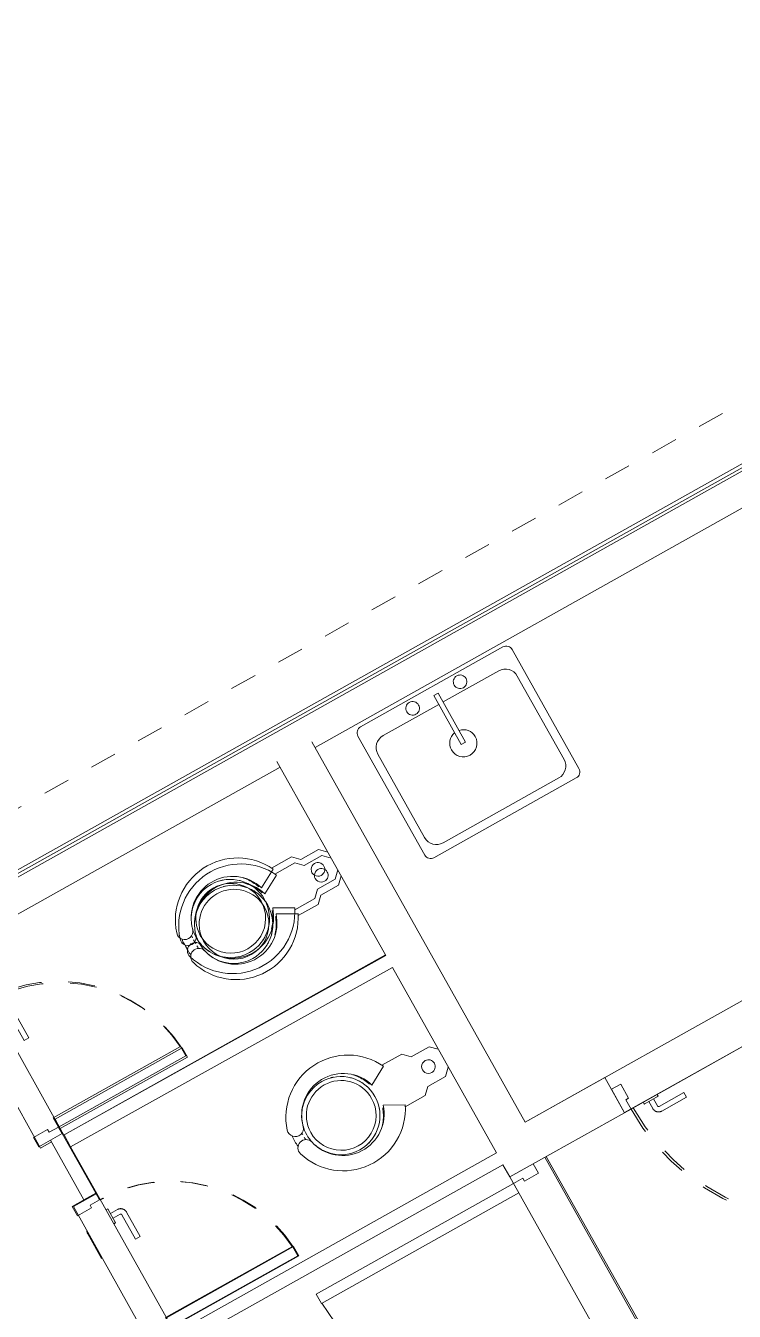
# Model space of a CAD drawing. Header units: metres. Extents: x -10 to 246, y 16 to 113.
# Drawn here: x 46.795 to 49.44, y 81.493 to 86.291 of the extents above; entities that cross this region are included whole.
import ezdxf

# ---------------------------------------------------------------- set-up
doc = ezdxf.new("R2010")
doc.units = ezdxf.units.M
doc.linetypes.add('LineaDiscontinua-1_5mm', pattern=[0.003, 0.0015, -0.0015])
doc.linetypes.add('LíneaDeRejilla', pattern=[0.021, 0.012, -0.003, 0.003, -0.003])
for name, color, linetype, lineweight in [('A-DETL-3', 151, 'Continuous', 5), ('A-MURO', 113, 'Continuous', 9), ('A-PISO', 51, 'Continuous', 9), ('A-PUER', 31, 'Continuous', 5), ('A-PUER-MARC', 31, 'Continuous', 5), ('A-WALL', 113, 'Continuous', 18), ('H-HID-APAR', 6, 'Continuous', 5), ('S-REJI', 1, 'Continuous', 5)]:
    doc.layers.add(name, color=color, linetype=linetype, lineweight=lineweight)

# ---------------------------------------------------------------- blocks, each defined once
blk = doc.blocks.new('Puerta-Batiente-HojaLisa - 900x2200-1042010-Nivel 2')
at = {"layer": 'A-PUER'}
for p, q in [((-0.422, -0.919), (-0.422, -0.075)), ((-0.382, -0.075), (-0.382, -0.919)), ((-0.382, -0.919), (-0.422, -0.919))]:
    blk.add_line(p, q, dxfattribs=at)
at = {"layer": 'A-PUER', "linetype": 'LineaDiscontinua-1_5mm'}
blk.add_arc((-0.422, -0.075), 0.844, 272.7165, 0, dxfattribs=at)
blk = doc.blocks.new('Puerta-Batiente-HojaLisa - 900x2200-1042033-Nivel 2')
at = {"layer": 'A-PUER'}
for p, q in [((-0.382, 0.919), (-0.422, 0.919)), ((-0.422, 0.919), (-0.422, 0.075)), ((-0.382, 0.075), (-0.382, 0.919))]:
    blk.add_line(p, q, dxfattribs=at)
at = {"layer": 'A-PUER', "linetype": 'LineaDiscontinua-1_5mm'}
blk.add_arc((-0.422, 0.075), 0.844, 360, 87.2835, dxfattribs=at)
blk = doc.blocks.new('Manija-Horizontal-SinCerradura - 120-1041476-Nivel 2')
at = {"layer": 'A-PUER'}
for p, q in [((0.12, 0), (0.12, -0.008)), ((0.18, -0.008), (0.18, 0)), ((0.12, -0.008), (0.124, -0.008)), ((0.18, -0.008), (0.12, -0.008)), ((0.14, -0.008), (0.14, -0.038)), ((0.16, -0.038), (0.16, -0.008)), ((0.27, -0.043), (0.165, -0.043)), ((0.176, -0.008), (0.18, -0.008)), ((0.27, -0.043), (0.27, -0.063)), ((0.165, -0.063), (0.27, -0.063))]:
    blk.add_line(p, q, dxfattribs=at)
at = {"layer": 'A-PUER', "flags": 128}
for points in [[(0.14, -0.038), (0.14, -0.039), (0.1401, -0.04), (0.1402, -0.041), (0.1403, -0.042), (0.1405, -0.043), (0.1407, -0.0439), (0.141, -0.0449), (0.1413, -0.0459), (0.1416, -0.0468), (0.142, -0.0477), (0.1424, -0.0486), (0.1428, -0.0495), (0.1433, -0.0504), (0.1438, -0.0513), (0.1444, -0.0521), (0.1449, -0.0529), (0.1456, -0.0537), (0.1462, -0.0545), (0.1469, -0.0552), (0.1476, -0.0559), (0.1483, -0.0566), (0.1491, -0.0573), (0.1499, -0.0579), (0.1507, -0.0585), (0.1515, -0.059), (0.1523, -0.0596), (0.1532, -0.06), (0.1541, -0.0605), (0.155, -0.0609), (0.1559, -0.0613), (0.1569, -0.0616), (0.1578, -0.062), (0.1588, -0.0622), (0.1598, -0.0624), (0.1608, -0.0626), (0.1617, -0.0628), (0.1627, -0.0629), (0.1637, -0.063), (0.1647, -0.063), (0.165, -0.063)], [(0.165, -0.043), (0.1648, -0.043), (0.1646, -0.043), (0.1644, -0.043), (0.1642, -0.0429), (0.164, -0.0429), (0.1638, -0.0429), (0.1636, -0.0428), (0.1634, -0.0427), (0.1632, -0.0427), (0.1631, -0.0426), (0.1629, -0.0425), (0.1627, -0.0424), (0.1625, -0.0423), (0.1623, -0.0422), (0.1622, -0.0421), (0.162, -0.042), (0.1619, -0.0419), (0.1617, -0.0418), (0.1616, -0.0416), (0.1614, -0.0415), (0.1613, -0.0413), (0.1611, -0.0412), (0.161, -0.041), (0.1609, -0.0409), (0.1608, -0.0407), (0.1607, -0.0405), (0.1606, -0.0404), (0.1605, -0.0402), (0.1604, -0.04), (0.1603, -0.0398), (0.1603, -0.0396), (0.1602, -0.0394), (0.1602, -0.0392), (0.1601, -0.039), (0.1601, -0.0388), (0.16, -0.0387), (0.16, -0.0385), (0.16, -0.0383), (0.16, -0.0381), (0.16, -0.038)]]:
    blk.add_lwpolyline(points, dxfattribs=at)
blk = doc.blocks.new('Puerta-Batiente-HojaLisa - 600x1_400-1274801-Nivel 2')
at = {"layer": 'A-PUER'}
for p, q in [((-0.272, -0.569), (-0.272, -0.025)), ((-0.272, -0.025), (-0.232, -0.025)), ((-0.232, -0.025), (-0.232, -0.569)), ((-0.232, -0.569), (-0.272, -0.569))]:
    blk.add_line(p, q, dxfattribs=at)
at = {"layer": 'A-PUER', "linetype": 'LineaDiscontinua-1_5mm'}
blk.add_arc((-0.272, -0.025), 0.544, 274.2167, 0, dxfattribs=at)
at = {"layer": 'A-PUER-MARC'}
for p, q in [((-0.3, 0.0281), (-0.3, 0.075)), ((-0.3, 0.075), (0.3, 0.075)), ((0.3, 0.075), (0.3, -0.025)), ((0.3, -0.025), (-0.2977, -0.025))]:
    blk.add_line(p, q, dxfattribs=at)
blk = doc.blocks.new('Manija-Horizontal-SinCerradura - 120-1041475-Nivel 2')
at = {"layer": 'A-PUER'}
for p, q in [((0.27, 0.063), (0.165, 0.063)), ((0.27, 0.063), (0.27, 0.043)), ((0.12, 0.008), (0.12, 0)), ((0.12, 0.008), (0.18, 0.008)), ((0.124, 0.008), (0.12, 0.008)), ((0.14, 0.038), (0.14, 0.008)), ((0.16, 0.008), (0.16, 0.038)), ((0.165, 0.043), (0.27, 0.043)), ((0.18, 0.008), (0.176, 0.008)), ((0.18, 0), (0.18, 0.008))]:
    blk.add_line(p, q, dxfattribs=at)
at = {"layer": 'A-PUER', "flags": 128}
for points in [[(0.165, 0.063), (0.164, 0.063), (0.163, 0.0629), (0.162, 0.0628), (0.161, 0.0627), (0.16, 0.0625), (0.1591, 0.0623), (0.1581, 0.062), (0.1571, 0.0617), (0.1562, 0.0614), (0.1553, 0.061), (0.1544, 0.0606), (0.1535, 0.0602), (0.1526, 0.0597), (0.1517, 0.0592), (0.1509, 0.0586), (0.1501, 0.0581), (0.1493, 0.0574), (0.1485, 0.0568), (0.1478, 0.0561), (0.1471, 0.0554), (0.1464, 0.0547), (0.1457, 0.0539), (0.1451, 0.0531), (0.1445, 0.0523), (0.144, 0.0515), (0.1434, 0.0507), (0.143, 0.0498), (0.1425, 0.0489), (0.1421, 0.048), (0.1417, 0.0471), (0.1414, 0.0461), (0.141, 0.0452), (0.1408, 0.0442), (0.1406, 0.0432), (0.1404, 0.0422), (0.1402, 0.0413), (0.1401, 0.0403), (0.14, 0.0393), (0.14, 0.0383), (0.14, 0.038)], [(0.16, 0.038), (0.16, 0.0382), (0.16, 0.0384), (0.16, 0.0386), (0.1601, 0.0388), (0.1601, 0.039), (0.1601, 0.0392), (0.1602, 0.0394), (0.1603, 0.0396), (0.1603, 0.0398), (0.1604, 0.0399), (0.1605, 0.0401), (0.1606, 0.0403), (0.1607, 0.0405), (0.1608, 0.0407), (0.1609, 0.0408), (0.161, 0.041), (0.1611, 0.0411), (0.1612, 0.0413), (0.1614, 0.0414), (0.1615, 0.0416), (0.1617, 0.0417), (0.1618, 0.0419), (0.162, 0.042), (0.1621, 0.0421), (0.1623, 0.0422), (0.1625, 0.0423), (0.1626, 0.0424), (0.1628, 0.0425), (0.163, 0.0426), (0.1632, 0.0427), (0.1634, 0.0427), (0.1636, 0.0428), (0.1638, 0.0428), (0.164, 0.0429), (0.1642, 0.0429), (0.1643, 0.043), (0.1645, 0.043), (0.1647, 0.043), (0.1649, 0.043), (0.165, 0.043)]]:
    blk.add_lwpolyline(points, dxfattribs=at)
blk = doc.blocks.new('Manija-Horizontal-SinCerradura - 120-V13-Nivel 2')
at = {"layer": 'A-PUER'}
for p in [(0.165, -0.063), (0.27, -0.0601)]:
    blk.add_line(p, (0.27, -0.063), dxfattribs=at)
at = {"layer": 'A-PUER', "flags": 128}
blk.add_lwpolyline([(0.1532, -0.06), (0.1541, -0.0605), (0.155, -0.0609), (0.1559, -0.0613), (0.1569, -0.0616), (0.1578, -0.062), (0.1588, -0.0622), (0.1598, -0.0624), (0.1608, -0.0626), (0.1617, -0.0628), (0.1627, -0.0629), (0.1637, -0.063), (0.1647, -0.063), (0.165, -0.063)], dxfattribs=at)
blk = doc.blocks.new('Puerta-Batiente-HojaLisa - 600x1_400-V14-Nivel 2')
at = {"layer": 'A-PUER'}
for p, q in [((-0.272, -0.569), (-0.272, -0.025)), ((-0.272, -0.025), (-0.232, -0.025)), ((-0.232, -0.025), (-0.232, -0.569)), ((-0.232, -0.569), (-0.272, -0.569))]:
    blk.add_line(p, q, dxfattribs=at)
at = {"layer": 'A-PUER', "linetype": 'LineaDiscontinua-1_5mm'}
blk.add_arc((-0.272, -0.025), 0.544, 274.2167, 0, dxfattribs=at)
at = {"layer": 'A-PUER-MARC'}
for p, q in [((-0.3, 0.0281), (-0.3, 0.075)), ((-0.3, 0.075), (0.3, 0.075)), ((0.3, 0.075), (0.3, -0.025)), ((0.3, -0.025), (-0.3, -0.025))]:
    blk.add_line(p, q, dxfattribs=at)
blk = doc.blocks.new('M_Water Closet - Flush Valve - Floor Mounted - Public - 6_1 Lpf-V17-Nivel 2')
at = {"layer": 'H-HID-APAR'}
for p, q in [((-0.0381, 0), (-0.0635, -0.0254)), ((-0.0635, -0.0254), (-0.0635, -0.1016)), ((0.0635, -0.0254), (0.0381, 0)), ((0.0635, -0.1016), (0.0635, -0.0254)), ((-0.0635, -0.1016), (-0.0889, -0.127)), ((-0.0889, -0.127), (-0.0889, -0.2127)), ((0.0889, -0.127), (0.0635, -0.1016)), ((0.0889, -0.2127), (0.0889, -0.127)), ((-0.0429, -0.281), (-0.0825, -0.2088)), ((0.0826, -0.2088), (0.0429, -0.281)), ((-0.0063, -0.5968), (-0.0127, -0.5964))]:
    blk.add_line(p, q, dxfattribs=at)
at = {"layer": 'H-HID-APAR', "flags": 128}
for points in [[(-0.1113, -0.3249), (-0.1072, -0.3211), (-0.1025, -0.3169), (-0.0975, -0.3129), (-0.0924, -0.3091), (-0.0872, -0.3055), (-0.0818, -0.3021), (-0.0763, -0.299), (-0.0707, -0.296), (-0.065, -0.2933), (-0.0591, -0.2908), (-0.0532, -0.2886), (-0.0508, -0.2877)], [(0.0508, -0.2877), (0.0568, -0.2899), (0.0627, -0.2923), (0.0684, -0.2949), (0.0741, -0.2978), (0.0797, -0.3008), (0.0851, -0.3041), (0.0904, -0.3076), (0.0955, -0.3114), (0.1005, -0.3153), (0.1054, -0.3194), (0.11, -0.3237)], [(0.0142, -0.5962), (0.0089, -0.5967), (0.0025, -0.5969)]]:
    blk.add_lwpolyline(points, dxfattribs=at)
at = {"layer": 'H-HID-APAR'}
for centre, radius, start, end in [((0, -0.0635), 0.0254, 360, 180), ((0, -0.0635), 0.0254, 180, 360), ((0.0187, -0.4177), 0.2322, 115.8609, 252.5741), ((-0.0187, -0.4177), 0.2322, 287.4259, 64.1391), ((0.0024, -0.4294), 0.1552, 106.9633, 257.0367), ((-0.0024, -0.4294), 0.1552, 282.9633, 73.0367), ((0, -0.4382), 0.146, 0, 180), ((0, -0.4366), 0.1302, 90, 270), ((0, -0.4382), 0.1461, 132.2685, 137.754), ((0, -0.4382), 0.1461, 118.1189, 123.4335), ((0, -0.4382), 0.1461, 104.0429, 108.5788), ((0, -0.4366), 0.1302, 270, 90), ((0, -0.4382), 0.146, 71.4212, 75.9571), ((0, -0.4382), 0.146, 56.5665, 61.8811), ((0, -0.4382), 0.146, 42.246, 47.7315), ((0, -0.4382), 0.1461, 146.5915, 151.9011), ((0, -0.4382), 0.146, 28.0989, 33.4085), ((0, -0.4382), 0.1461, 161.4419, 165.9707), ((0, -0.4382), 0.1461, 14.0293, 18.5581), ((0, -0.4382), 0.1461, 180, 238.3584), ((0, -0.4382), 0.146, 301.6416, 0), ((0, -0.4382), 0.1461, 240.6149, 251.1591), ((0, -0.4382), 0.146, 288.8409, 299.3851), ((-0.0416, -0.61), 0.0307, 252.5741, 72.5741), ((0, -0.4382), 0.146, 255.8551, 284.1449), ((0.0416, -0.61), 0.0307, 107.4259, 287.4259), ((0, -0.4382), 0.1968, 263.5978, 276.4022)]:
    blk.add_arc(centre, radius, start, end, dxfattribs=at)
blk = doc.blocks.new('M_Water Closet - Flush Valve - Floor Mounted - Public - 6_1 Lpf-V18-Nivel 2')
at = {"layer": 'H-HID-APAR'}
for p, q in [((-0.0381, 0), (-0.0635, -0.0254)), ((-0.0635, -0.0254), (-0.0635, -0.1016)), ((0.0635, -0.0254), (0.0381, 0)), ((0.0635, -0.1016), (0.0635, -0.0254)), ((-0.0635, -0.1016), (-0.0889, -0.127)), ((-0.0889, -0.127), (-0.0889, -0.2127)), ((0.0889, -0.127), (0.0635, -0.1016)), ((0.0889, -0.2127), (0.0889, -0.127)), ((-0.0429, -0.281), (-0.0825, -0.2088)), ((0.0826, -0.2088), (0.0429, -0.281)), ((-0.0063, -0.5968), (-0.0127, -0.5964))]:
    blk.add_line(p, q, dxfattribs=at)
at = {"layer": 'H-HID-APAR', "flags": 128}
for points in [[(-0.1113, -0.3249), (-0.1072, -0.3211), (-0.1025, -0.3169), (-0.0975, -0.3129), (-0.0924, -0.3091), (-0.0872, -0.3055), (-0.0818, -0.3021), (-0.0763, -0.299), (-0.0707, -0.296), (-0.065, -0.2933), (-0.0591, -0.2908), (-0.0532, -0.2886), (-0.0508, -0.2877)], [(0.0508, -0.2877), (0.0568, -0.2899), (0.0627, -0.2923), (0.0684, -0.2949), (0.0741, -0.2978), (0.0797, -0.3008), (0.0851, -0.3041), (0.0904, -0.3076), (0.0955, -0.3114), (0.1005, -0.3153), (0.1054, -0.3194), (0.11, -0.3237)], [(0.0142, -0.5962), (0.0089, -0.5967), (0.0025, -0.5969)]]:
    blk.add_lwpolyline(points, dxfattribs=at)
at = {"layer": 'H-HID-APAR'}
for centre, radius, start, end in [((0, -0.0635), 0.0254, 360, 180), ((0, -0.0635), 0.0254, 180, 360), ((0.0187, -0.4177), 0.2322, 115.8609, 252.5741), ((-0.0187, -0.4177), 0.2322, 287.4259, 64.1391), ((0.0024, -0.4294), 0.1552, 106.9633, 257.0367), ((-0.0024, -0.4294), 0.1552, 282.9633, 73.0367), ((0, -0.4382), 0.146, 0, 180), ((0, -0.4366), 0.1302, 90, 270), ((0, -0.4382), 0.1461, 132.2685, 137.754), ((0, -0.4382), 0.1461, 118.1189, 123.4335), ((0, -0.4382), 0.1461, 104.0429, 108.5788), ((0, -0.4366), 0.1302, 270, 90), ((0, -0.4382), 0.146, 71.4212, 75.9571), ((0, -0.4382), 0.146, 56.5665, 61.8811), ((0, -0.4382), 0.146, 42.246, 47.7315), ((0, -0.4382), 0.1461, 146.5915, 151.9011), ((0, -0.4382), 0.146, 28.1383, 33.4085), ((0, -0.4382), 0.1461, 161.4419, 165.9707), ((0, -0.4382), 0.1461, 14.0293, 18.5581), ((0, -0.4382), 0.1461, 180, 238.3584), ((0, -0.4382), 0.146, 301.6416, 0), ((0, -0.4382), 0.1461, 240.6149, 251.1591), ((0, -0.4382), 0.146, 288.8409, 299.3851), ((-0.0416, -0.61), 0.0307, 252.5741, 72.5741), ((0, -0.4382), 0.146, 255.8551, 284.1449), ((0.0416, -0.61), 0.0307, 107.4259, 287.4259), ((0, -0.4382), 0.1968, 263.5978, 276.4022)]:
    blk.add_arc(centre, radius, start, end, dxfattribs=at)
blk = doc.blocks.new('Puerta-Batiente-HojaLisa - 900x2200-V83-Nivel 2')
at = {"layer": 'A-PUER'}
for p, q in [((-0.422, -0.919), (-0.422, -0.075)), ((-0.422, -0.075), (-0.382, -0.075)), ((-0.382, -0.075), (-0.382, -0.919)), ((-0.382, -0.919), (-0.422, -0.919))]:
    blk.add_line(p, q, dxfattribs=at)
at = {"layer": 'A-PUER', "linetype": 'LineaDiscontinua-1_5mm'}
blk.add_arc((-0.422, -0.075), 0.844, 272.7165, 0, dxfattribs=at)
at = {"layer": 'A-PUER-MARC', "lineweight": 9}
for p, q in [((-0.41, 0.025), (-0.45, 0.025)), ((-0.45, 0.025), (-0.45, -0.075)), ((-0.41, -0.035), (-0.41, 0.025)), ((0.45, 0.025), (0.41, 0.025)), ((0.41, 0.025), (0.41, -0.035)), ((0.45, -0.075), (0.45, 0.025)), ((-0.422, -0.075), (-0.422, -0.035)), ((-0.422, -0.035), (-0.41, -0.035)), ((0.41, -0.035), (0.422, -0.035)), ((0.422, -0.035), (0.422, -0.075)), ((-0.45, -0.075), (-0.422, -0.075)), ((0.422, -0.075), (0.45, -0.075))]:
    blk.add_line(p, q, dxfattribs=at)
blk = doc.blocks.new('M_Water Closet - Flush Valve - Floor Mounted - Public - 6_1 Lpf-V100-Nivel 2')
at = {"layer": 'H-HID-APAR'}
for p, q in [((-0.0381, 0), (-0.0635, -0.0254)), ((-0.0635, -0.0254), (-0.0635, -0.1016)), ((0.0635, -0.0254), (0.0381, 0)), ((0.0635, -0.1016), (0.0635, -0.0254)), ((-0.0635, -0.1016), (-0.0889, -0.127)), ((-0.0889, -0.127), (-0.0889, -0.2127)), ((0.0889, -0.127), (0.0635, -0.1016)), ((0.0889, -0.2127), (0.0889, -0.127)), ((-0.0429, -0.281), (-0.0825, -0.2088)), ((0.0826, -0.2088), (0.0429, -0.281)), ((-0.0063, -0.5968), (-0.0127, -0.5964))]:
    blk.add_line(p, q, dxfattribs=at)
at = {"layer": 'H-HID-APAR', "flags": 128}
for points in [[(-0.1113, -0.3249), (-0.1072, -0.3211), (-0.1025, -0.3169), (-0.0975, -0.3129), (-0.0924, -0.3091), (-0.0872, -0.3055), (-0.0818, -0.3021), (-0.0763, -0.299), (-0.0707, -0.296), (-0.065, -0.2933), (-0.0591, -0.2908), (-0.0532, -0.2886), (-0.0508, -0.2877)], [(0.0508, -0.2877), (0.0568, -0.2899), (0.0627, -0.2923), (0.0684, -0.2949), (0.0741, -0.2978), (0.0797, -0.3008), (0.0851, -0.3041), (0.0904, -0.3076), (0.0955, -0.3114), (0.1005, -0.3153), (0.1054, -0.3194), (0.11, -0.3237)], [(0.0142, -0.5962), (0.0089, -0.5967), (0.0025, -0.5969)]]:
    blk.add_lwpolyline(points, dxfattribs=at)
at = {"layer": 'H-HID-APAR'}
for centre, radius, start, end in [((0, -0.0635), 0.0254, 360, 180), ((0, -0.0635), 0.0254, 180, 360), ((0.0187, -0.4177), 0.2322, 115.8609, 252.5741), ((-0.0187, -0.4177), 0.2322, 287.4259, 64.1391), ((0.0024, -0.4294), 0.1552, 106.9633, 257.0367), ((-0.0024, -0.4294), 0.1552, 282.9633, 73.0367), ((0, -0.4382), 0.146, 0, 180), ((0, -0.4366), 0.1302, 90, 270), ((0, -0.4382), 0.1461, 132.2685, 137.754), ((0, -0.4382), 0.1461, 118.1189, 123.4335), ((0, -0.4382), 0.1461, 104.0429, 108.5788), ((0, -0.4366), 0.1302, 270, 90), ((0, -0.4382), 0.146, 71.4212, 75.9571), ((0, -0.4382), 0.146, 56.5665, 61.8811), ((0, -0.4382), 0.146, 42.246, 47.7315), ((0, -0.4382), 0.1461, 146.5915, 151.9011), ((0, -0.4382), 0.146, 28.0989, 33.4085), ((0, -0.4382), 0.1461, 161.4419, 165.9707), ((0, -0.4382), 0.1461, 15.0071, 18.5581), ((0, -0.4382), 0.1461, 180, 238.3584), ((0, -0.4382), 0.146, 301.6416, 0), ((0, -0.4382), 0.1461, 240.6149, 251.1591), ((0, -0.4382), 0.146, 288.8409, 299.3851), ((-0.0416, -0.61), 0.0307, 252.5741, 72.5741), ((0, -0.4382), 0.146, 255.8551, 284.1449), ((0.0416, -0.61), 0.0307, 107.4259, 287.4259), ((0, -0.4382), 0.1968, 263.5978, 276.4022)]:
    blk.add_arc(centre, radius, start, end, dxfattribs=at)
blk = doc.blocks.new('M_Water Closet - Flush Valve - Floor Mounted - Public - 6_1 Lpf-V101-Nivel 2')
at = {"layer": 'H-HID-APAR'}
for p, q in [((-0.0381, 0), (-0.0635, -0.0254)), ((-0.0635, -0.0254), (-0.0635, -0.1016)), ((0.0635, -0.0254), (0.0381, 0)), ((0.0635, -0.1016), (0.0635, -0.0254)), ((-0.0635, -0.1016), (-0.0889, -0.127)), ((-0.0889, -0.127), (-0.0889, -0.2127)), ((0.0889, -0.127), (0.0635, -0.1016)), ((0.0889, -0.2127), (0.0889, -0.127)), ((-0.0429, -0.281), (-0.0825, -0.2088)), ((0.0826, -0.2088), (0.0429, -0.281)), ((-0.0063, -0.5968), (-0.0127, -0.5964))]:
    blk.add_line(p, q, dxfattribs=at)
at = {"layer": 'H-HID-APAR', "flags": 128}
for points in [[(-0.1113, -0.3249), (-0.1072, -0.3211), (-0.1025, -0.3169), (-0.0975, -0.3129), (-0.0924, -0.3091), (-0.0872, -0.3055), (-0.0818, -0.3021), (-0.0763, -0.299), (-0.0707, -0.296), (-0.065, -0.2933), (-0.0591, -0.2908), (-0.0532, -0.2886), (-0.0508, -0.2877)], [(0.0508, -0.2877), (0.0568, -0.2899), (0.0627, -0.2923), (0.0684, -0.2949), (0.0741, -0.2978), (0.0797, -0.3008), (0.0851, -0.3041), (0.0904, -0.3076), (0.0955, -0.3114), (0.1005, -0.3153), (0.1054, -0.3194), (0.11, -0.3237)], [(0.0142, -0.5962), (0.0089, -0.5967), (0.0025, -0.5969)]]:
    blk.add_lwpolyline(points, dxfattribs=at)
at = {"layer": 'H-HID-APAR'}
for centre, radius, start, end in [((0, -0.0635), 0.0254, 360, 180), ((0, -0.0635), 0.0254, 180, 360), ((0.0187, -0.4177), 0.2322, 115.8609, 252.5741), ((-0.0187, -0.4177), 0.2322, 287.4259, 64.1391), ((0.0024, -0.4294), 0.1552, 106.9633, 257.0367), ((-0.0024, -0.4294), 0.1552, 282.9633, 73.0367), ((0, -0.4382), 0.146, 0, 180), ((0, -0.4366), 0.1302, 90, 270), ((0, -0.4382), 0.1461, 132.2685, 137.754), ((0, -0.4382), 0.1461, 118.1189, 123.4335), ((0, -0.4382), 0.1461, 104.0429, 108.5788), ((0, -0.4366), 0.1302, 270, 90), ((0, -0.4382), 0.146, 71.4212, 75.9571), ((0, -0.4382), 0.146, 56.5665, 61.8811), ((0, -0.4382), 0.146, 42.246, 47.7315), ((0, -0.4382), 0.1461, 146.5915, 151.9011), ((0, -0.4382), 0.146, 28.1383, 33.4085), ((0, -0.4382), 0.1461, 161.4419, 165.9707), ((0, -0.4382), 0.1461, 14.0293, 18.5581), ((0, -0.4382), 0.1461, 180, 238.3584), ((0, -0.4382), 0.146, 301.6416, 0), ((0, -0.4382), 0.1461, 240.6149, 251.1591), ((0, -0.4382), 0.146, 288.8409, 299.3851), ((-0.0416, -0.61), 0.0307, 252.5741, 72.5741), ((0, -0.4382), 0.146, 255.8551, 284.1449), ((0.0416, -0.61), 0.0307, 107.4259, 287.4259), ((0, -0.4382), 0.1968, 263.5978, 276.4022)]:
    blk.add_arc(centre, radius, start, end, dxfattribs=at)
blk = doc.blocks.new('Puerta-Batiente-HojaLisa - 600x1_400-V102-Nivel 2')
at = {"layer": 'A-PUER'}
for p, q in [((-0.272, -0.569), (-0.272, -0.025)), ((-0.272, -0.025), (-0.232, -0.025)), ((-0.232, -0.025), (-0.232, -0.569)), ((-0.232, -0.569), (-0.272, -0.569))]:
    blk.add_line(p, q, dxfattribs=at)
at = {"layer": 'A-PUER', "linetype": 'LineaDiscontinua-1_5mm'}
blk.add_arc((-0.272, -0.025), 0.544, 274.2167, 0, dxfattribs=at)
at = {"layer": 'A-PUER-MARC', "lineweight": 9}
for p, q in [((-0.26, 0.075), (-0.3, 0.075)), ((-0.3, 0.075), (-0.3, -0.025)), ((-0.26, 0.015), (-0.26, 0.075)), ((0.3, 0.075), (0.26, 0.075)), ((0.26, 0.075), (0.26, 0.015)), ((0.3, -0.025), (0.3, 0.075)), ((-0.272, -0.025), (-0.272, 0.015)), ((-0.272, 0.015), (-0.26, 0.015)), ((0.26, 0.015), (0.272, 0.015)), ((0.272, 0.015), (0.272, -0.025)), ((-0.3, -0.025), (-0.272, -0.025)), ((0.272, -0.025), (0.3, -0.025))]:
    blk.add_line(p, q, dxfattribs=at)
blk = doc.blocks.new('Puerta-Batiente-HojaLisa - 900x2200-V81-Nivel 2')
at = {"layer": 'A-PUER'}
for p, q in [((-0.382, 0.919), (-0.422, 0.919)), ((-0.422, 0.919), (-0.422, 0.075)), ((-0.382, 0.075), (-0.382, 0.919)), ((-0.422, 0.075), (-0.382, 0.075))]:
    blk.add_line(p, q, dxfattribs=at)
at = {"layer": 'A-PUER', "linetype": 'LineaDiscontinua-1_5mm'}
blk.add_arc((-0.422, 0.075), 0.844, 360, 87.2835, dxfattribs=at)
at = {"layer": 'A-PUER-MARC', "lineweight": 9}
for p, q in [((-0.45, -0.025), (-0.45, 0.075)), ((-0.45, 0.075), (-0.422, 0.075)), ((-0.422, 0.075), (-0.422, 0.035)), ((0.422, 0.035), (0.422, 0.075)), ((0.422, 0.075), (0.45, 0.075)), ((0.45, 0.075), (0.45, -0.025)), ((-0.422, 0.035), (-0.41, 0.035)), ((-0.41, 0.035), (-0.41, -0.025)), ((0.41, 0.035), (0.422, 0.035)), ((0.41, -0.025), (0.41, 0.035)), ((-0.41, -0.025), (-0.45, -0.025)), ((0.45, -0.025), (0.41, -0.025))]:
    blk.add_line(p, q, dxfattribs=at)
blk = doc.blocks.new('M_Sink-Single-2D - 660 x 560mm-V111-Nivel 2')
at = {"layer": 'H-HID-APAR'}
for p, q in [((0.0017, 0.6346), (0.0017, 0.1254)), ((0.0017, 0.6346), (0.0017, 0.1254)), ((0.6363, 0.66), (0.0271, 0.66)), ((0.6363, 0.66), (0.0271, 0.66)), ((0.5791, 0.6283), (0.0842, 0.6283)), ((0.6617, 0.1254), (0.6617, 0.6346)), ((0.6617, 0.1254), (0.6617, 0.6346)), ((0.0334, 0.5775), (0.0334, 0.2207)), ((0.6299, 0.2207), (0.6299, 0.5775)), ((0.3412, 0.3413), (0.3222, 0.3413)), ((0.3222, 0.3413), (0.3222, 0.1318)), ((0.3412, 0.1318), (0.3412, 0.3413)), ((0.0842, 0.1699), (0.3222, 0.1699)), ((0.3412, 0.1699), (0.5791, 0.1699)), ((0.0271, 0.1), (0.6363, 0.1)), ((0.0271, 0.1), (0.6363, 0.1)), ((0.3222, 0.1318), (0.3412, 0.1318))]:
    blk.add_line(p, q, dxfattribs=at)
for centre, radius, start, end in [((0.0271, 0.6346), 0.0254, 90, 180), ((0.0271, 0.6346), 0.0254, 90, 180), ((0.0842, 0.5775), 0.0508, 90, 180), ((0.5791, 0.5775), 0.0508, 360, 90), ((0.6363, 0.6346), 0.0254, 0, 90), ((0.6363, 0.6346), 0.0254, 0, 90), ((0.3317, 0.3413), 0.0508, 360, 180), ((0.3317, 0.3413), 0.0508, 180, 259.1931), ((0.3317, 0.3413), 0.0508, 280.8069, 0), ((0.0842, 0.2207), 0.0508, 180, 270), ((0.5791, 0.2207), 0.0508, 270, 0), ((0.2301, 0.135), 0.0254, 360, 180), ((0.4333, 0.135), 0.0254, 360, 180), ((0.0271, 0.1254), 0.0254, 180, 270), ((0.0271, 0.1254), 0.0254, 180, 270), ((0.2301, 0.135), 0.0254, 180, 0), ((0.4333, 0.135), 0.0254, 180, 360), ((0.6363, 0.1254), 0.0254, 270, 360), ((0.6363, 0.1254), 0.0254, 270, 0)]:
    blk.add_arc(centre, radius, start, end, dxfattribs=at)

msp = doc.modelspace()

# ---------------------------------------------------------------- linework, layer by layer
at = {"layer": 'A-DETL-3'}
for p, q in [((49.0296, 82.2339), (49.8147, 82.674)), ((49.8147, 82.674), (49.0296, 82.2339)), ((48.7327, 82.0675), (49.1727, 81.2824)), ((51.4109, 77.3165), (48.738, 82.0705))]:
    msp.add_line(p, q, dxfattribs=at)
at = {"layer": 'A-MURO'}
for p, q in [((44.6165, 81.9085), (54.3115, 87.3429)), ((50.2303, 84.9177), (47.875, 83.5975)), ((47.7442, 83.5241), (46.5421, 82.8503)), ((48.6592, 82.1985), (51.0145, 83.5187)), ((46.9406, 82.1522), (48.1372, 82.823)), ((49.8146, 82.6742), (49.0295, 82.2341)), ((46.9622, 82.1071), (47.06, 81.9326)), ((48.7327, 82.0675), (49.1727, 81.2824)), ((49.0419, 81.2091), (48.6018, 81.9941))]:
    msp.add_line(p, q, dxfattribs=at)
at = {"layer": 'A-PISO'}
msp.add_line((44.6103, 81.9196), (54.3115, 87.3548), dxfattribs=at)
at = {"layer": 'A-WALL'}
for p, q in [((54.4615, 87.4544), (44.474, 81.856)), ((48.6593, 82.1983), (47.8634, 83.6183)), ((47.7325, 83.545), (48.1389, 82.8201)), ((48.1389, 82.8201), (46.9379, 82.1508)), ((46.9622, 82.1071), (48.1633, 82.7764)), ((48.1633, 82.7764), (48.5517, 82.0836)), ((48.9563, 82.3648), (48.6593, 82.1983)), ((49.0296, 82.2339), (48.9563, 82.3648)), ((48.6018, 81.9941), (49.0296, 82.2339)), ((46.9313, 82.1558), (46.8877, 82.1313)), ((47.0562, 81.9331), (46.9313, 82.1558)), ((46.9379, 82.1508), (46.9622, 82.1071)), ((46.8877, 82.1313), (47.0125, 81.9087)), ((48.5517, 82.0836), (47.3059, 81.3853)), ((47.3304, 81.3417), (48.5761, 82.04)), ((48.5761, 82.04), (48.6018, 81.9941)), ((47.0125, 81.9087), (47.0562, 81.9331))]:
    msp.add_line(p, q, dxfattribs=at)
at = {"layer": 'S-REJI', "linetype": 'LíneaDeRejilla'}
msp.add_line((49.9188, 85.1373), (-1.1299, 56.5223), dxfattribs=at)

# ---------------------------------------------------------------- block references
at = {"layer": 'A-PUER'}
for name, p, rotation in [('Puerta-Batiente-HojaLisa - 600x1_400-V102-Nivel 2', (46.7628, 82.4053), 119.2725903057571), ('Puerta-Batiente-HojaLisa - 600x1_400-V14-Nivel 2', (46.7693, 82.4002), 119.2725903057569), ('Puerta-Batiente-HojaLisa - 900x2200-V81-Nivel 2', (49.3855, 82.5194), 209.2725903057568), ('Manija-Horizontal-SinCerradura - 120-1041475-Nivel 2', (46.62, 82.7177), 299.2725903057567), ('Puerta-Batiente-HojaLisa - 900x2200-1042033-Nivel 2', (49.3937, 82.5242), 209.2725903057572), ('Manija-Horizontal-SinCerradura - 120-1041476-Nivel 2', (48.9943, 82.2143), 29.27259030575738), ('Puerta-Batiente-HojaLisa - 600x1_400-V102-Nivel 2', (47.181, 81.6592), 119.2725903057571), ('Puerta-Batiente-HojaLisa - 600x1_400-1274801-Nivel 2', (47.1849, 81.6587), 119.2725903057569), ('Puerta-Batiente-HojaLisa - 900x2200-V83-Nivel 2', (48.8873, 81.6383), 299.2725903057569), ('Puerta-Batiente-HojaLisa - 900x2200-1042010-Nivel 2', (48.8872, 81.6384), 299.2725903057569), ('Manija-Horizontal-SinCerradura - 120-1041475-Nivel 2', (47.0356, 81.9762), 299.2725903057567), ('Manija-Horizontal-SinCerradura - 120-V13-Nivel 2', (47.0007, 81.9567), 299.2725903057569)]:
    msp.add_blockref(name, p, dxfattribs=dict(at, rotation=rotation))
at = {"layer": 'H-HID-APAR'}
for name, p, rotation in [('M_Sink-Single-2D - 660 x 560mm-V111-Nivel 2', (48.5509, 84.0725), 209.2725903057574), ('M_Water Closet - Flush Valve - Floor Mounted - Public - 6_1 Lpf-V100-Nivel 2', (47.941, 83.173), 299.2725903057499), ('M_Water Closet - Flush Valve - Floor Mounted - Public - 6_1 Lpf-V17-Nivel 2', (47.9534, 83.1509), 299.2725903057569), ('M_Water Closet - Flush Valve - Floor Mounted - Public - 6_1 Lpf-V18-Nivel 2', (48.3534, 82.4373), 299.2725903057569), ('M_Water Closet - Flush Valve - Floor Mounted - Public - 6_1 Lpf-V101-Nivel 2', (48.3534, 82.4373), 299.2725903057667)]:
    msp.add_blockref(name, p, dxfattribs=dict(at, rotation=rotation))

doc.saveas('drawing.dxf')
